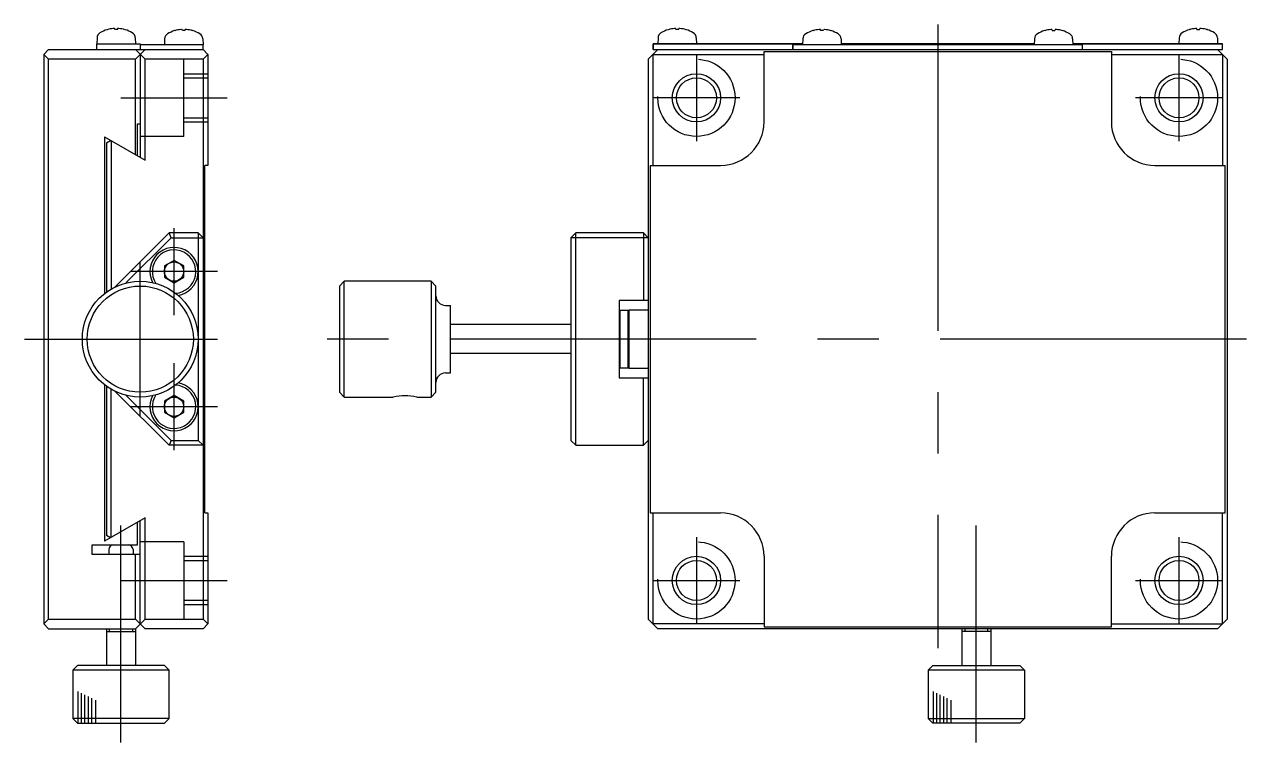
# Model space of a CAD drawing. Extents: x 1 to 275, y 0 to 187.
# Drawn here: x 148.8 to 275.4, y 61.8 to 136.2 of the extents above; entities that cross this region are included whole.
import ezdxf

# ---------------------------------------------------------------- set-up
doc = ezdxf.new("R2010")
doc.units = 0
doc.linetypes.add('CENTER', pattern=[50.8, 31.75, -6.35, 6.35, -6.35])
doc.linetypes.add('DASHED', pattern=[19.05, 12.7, -6.35])
doc.layers.get('0').update_dxf_attribs({"linetype": 'CONTINUOUS'})
doc.layers.add('CENTER', color=1, linetype='CENTER')

msp = doc.modelspace()

# ---------------------------------------------------------------- linework, layer by layer
at = {"color": 7, "linetype": 'CONTINUOUS'}
for p, q in [((157.37, 135.64), (157.37, 135.64)), ((158.15, 135.64), (158.13, 135.76)), ((158.43, 135.64), (158.15, 135.64)), ((158.43, 135.64), (158.45, 135.76)), ((159.21, 135.64), (159.21, 135.64)), ((164.37, 135.54), (164.37, 135.54)), ((165.15, 135.54), (165.13, 135.66)), ((165.43, 135.54), (165.15, 135.54)), ((165.43, 135.54), (165.45, 135.66)), ((166.21, 135.54), (166.21, 135.54)), ((215.5, 135.64), (215.5, 135.64)), ((216.28, 135.64), (216.26, 135.76)), ((216.56, 135.64), (216.28, 135.64)), ((216.56, 135.64), (216.58, 135.76)), ((217.34, 135.64), (217.34, 135.64)), ((230.5, 135.54), (230.5, 135.54)), ((231.28, 135.54), (231.26, 135.66)), ((231.56, 135.54), (231.28, 135.54)), ((231.56, 135.54), (231.58, 135.66)), ((232.34, 135.54), (232.34, 135.54)), ((254.5, 135.54), (254.5, 135.54)), ((255.28, 135.54), (255.26, 135.66)), ((255.28, 135.54), (255.56, 135.54)), ((255.56, 135.54), (255.58, 135.66)), ((256.34, 135.54), (256.34, 135.54)), ((269.5, 135.64), (269.5, 135.64)), ((270.28, 135.64), (270.26, 135.76)), ((270.28, 135.64), (270.56, 135.64)), ((270.56, 135.64), (270.58, 135.76)), ((271.34, 135.64), (271.34, 135.64)), ((156.31, 134.78), (156.29, 134.17)), ((160.27, 134.78), (160.29, 134.17)), ((163.31, 134.68), (163.29, 134.07)), ((167.27, 134.68), (167.29, 134.07)), ((214.44, 134.78), (214.42, 134.17)), ((218.4, 134.78), (218.42, 134.17)), ((229.44, 134.68), (229.42, 134.07)), ((233.4, 134.68), (233.42, 134.07)), ((253.44, 134.68), (253.42, 134.07)), ((257.4, 134.68), (257.42, 134.07)), ((268.44, 134.78), (268.42, 134.17)), ((272.4, 134.78), (272.42, 134.17)), ((150.79, 133.07), (151.29, 133.57)), ((150.79, 133.07), (150.79, 74.07)), ((151.29, 132.57), (150.79, 133.07)), ((151.29, 133.57), (167.29, 133.57)), ((156.29, 133.57), (156.29, 134.17)), ((156.29, 134.17), (160.79, 134.17)), ((161.29, 132.57), (160.29, 133.57)), ((161.29, 133.57), (160.29, 132.57)), ((160.79, 134.17), (160.79, 133.57)), ((167.29, 134.07), (160.79, 134.07)), ((160.79, 133.07), (160.79, 122.39)), ((167.29, 133.57), (167.29, 134.07)), ((167.29, 133.57), (167.79, 133.07)), ((167.29, 132.57), (167.79, 133.07)), ((167.79, 133.07), (167.79, 121.57)), ((213.42, 132.57), (214.42, 133.57)), ((229.42, 134.17), (213.92, 134.17)), ((213.92, 134.17), (213.92, 133.57)), ((213.92, 134.17), (229.42, 134.17)), ((213.92, 133.57), (213.92, 134.17)), ((213.92, 133.57), (272.92, 133.57)), ((213.92, 121.57), (213.92, 133.07)), ((213.92, 133.07), (225.42, 133.07)), ((225.42, 126.07), (225.42, 133.37)), ((225.42, 133.37), (261.42, 133.37)), ((258.42, 134.07), (228.42, 134.07)), ((228.42, 134.07), (228.42, 133.57)), ((228.42, 133.57), (228.42, 134.07)), ((258.42, 134.07), (228.42, 134.07)), ((253.42, 134.17), (233.42, 134.17)), ((233.42, 134.17), (253.42, 134.17)), ((272.92, 134.17), (257.42, 134.17)), ((257.42, 134.17), (272.92, 134.17)), ((258.42, 133.57), (258.42, 134.07)), ((258.42, 133.57), (258.42, 134.07)), ((261.42, 133.37), (261.42, 126.07)), ((261.42, 133.07), (272.92, 133.07)), ((273.42, 132.57), (272.42, 133.57)), ((272.92, 133.57), (272.92, 134.17)), ((272.92, 133.57), (272.92, 134.17)), ((272.92, 133.07), (272.92, 121.57)), ((160.29, 132.57), (151.29, 132.57)), ((151.29, 74.57), (151.29, 132.57)), ((160.29, 122.67), (160.29, 132.57)), ((167.29, 132.57), (161.29, 132.57)), ((161.29, 122.1), (161.29, 132.57)), ((167.29, 132.57), (167.29, 74.57)), ((213.42, 132.57), (213.42, 74.57)), ((273.42, 132.57), (273.42, 74.57)), ((160.49, 122.56), (160.49, 125.87)), ((160.49, 125.87), (160.79, 125.87)), ((157.09, 124.52), (157.09, 108.3)), ((157.09, 124.52), (161.29, 122.1)), ((157.29, 123.91), (157.72, 124.16)), ((157.79, 124.12), (157.79, 108.77)), ((157.29, 123.91), (157.29, 108.45)), ((167.79, 121.57), (167.49, 121.57)), ((167.49, 85.57), (167.49, 121.57)), ((213.62, 121.57), (220.92, 121.57)), ((213.62, 121.57), (213.62, 85.57)), ((265.92, 121.57), (273.22, 121.57)), ((273.22, 85.57), (273.22, 121.57)), ((163.79, 114.57), (158.2, 108.99)), ((159.31, 109.39), (164, 114.07)), ((166.79, 114.57), (163.79, 114.57)), ((164, 114.07), (163.79, 114.57)), ((164, 114.07), (167.29, 114.07)), ((166.79, 114.57), (166.79, 93.07)), ((166.79, 114.57), (167.29, 114.07)), ((205.92, 114.57), (205.42, 114.07)), ((205.42, 114.07), (205.42, 93.07)), ((213.42, 114.07), (205.42, 114.07)), ((212.92, 114.57), (205.92, 114.57)), ((205.92, 92.57), (205.92, 114.57)), ((213.42, 114.07), (212.92, 114.57)), ((212.92, 114.57), (212.92, 107.57)), ((164.29, 111.73), (163.29, 111.15)), ((165.29, 111.15), (164.29, 111.73)), ((163.29, 111.15), (163.29, 110)), ((165.29, 110), (165.29, 111.15)), ((163.29, 110), (164.29, 109.42)), ((164.29, 109.42), (165.29, 110)), ((181.92, 109.57), (181.42, 109.07)), ((181.42, 109.07), (181.42, 98.07)), ((190.92, 109.57), (181.92, 109.57)), ((181.92, 97.57), (181.92, 109.57)), ((191.42, 109.07), (190.92, 109.57)), ((190.92, 109.57), (190.92, 97.57)), ((191.42, 98.07), (191.42, 109.07)), ((192.42, 107.07), (192.92, 107.07)), ((192.92, 100.07), (192.92, 107.07)), ((213.42, 107.57), (210.42, 107.57)), ((210.42, 107.57), (210.42, 99.57)), ((210.52, 106.57), (210.42, 106.47)), ((210.52, 100.57), (210.52, 106.57)), ((210.52, 106.57), (211.32, 106.57)), ((211.32, 106.57), (211.42, 106.47)), ((211.32, 106.57), (211.32, 100.57)), ((213.42, 106.57), (211.42, 106.57)), ((211.42, 106.57), (211.42, 100.57)), ((205.42, 105.07), (192.92, 105.07)), ((205.42, 102.07), (192.92, 102.07)), ((192.42, 100.07), (192.92, 100.07)), ((210.52, 100.57), (210.42, 100.67)), ((211.32, 100.57), (210.52, 100.57)), ((211.42, 100.67), (211.32, 100.57)), ((211.42, 100.57), (213.42, 100.57)), ((157.09, 98.85), (157.09, 82.63)), ((210.42, 99.57), (213.42, 99.57)), ((212.92, 92.57), (212.92, 99.57)), ((157.29, 98.7), (157.29, 83.24)), ((157.79, 83.03), (157.79, 98.38)), ((163.79, 92.57), (158.2, 98.16)), ((159.31, 97.76), (164, 93.07)), ((164.29, 97.73), (163.29, 97.15)), ((165.29, 97.15), (164.29, 97.73)), ((181.42, 98.07), (181.92, 97.57)), ((181.92, 97.57), (186.99, 97.57)), ((189.45, 97.57), (190.92, 97.57)), ((190.92, 97.57), (191.42, 98.07)), ((163.29, 97.15), (163.29, 96)), ((165.29, 96), (165.29, 97.15)), ((163.29, 96), (164.29, 95.42)), ((164.29, 95.42), (165.29, 96)), ((164, 93.07), (163.79, 92.57)), ((167.29, 92.57), (163.79, 92.57)), ((164, 93.07), (166.79, 93.07)), ((166.79, 93.07), (167.29, 92.57)), ((205.42, 93.07), (205.92, 92.57)), ((205.92, 92.57), (212.92, 92.57)), ((212.92, 92.57), (213.42, 93.07)), ((161.29, 85.05), (157.09, 82.63)), ((161.29, 74.57), (161.29, 85.05)), ((167.49, 85.57), (167.79, 85.57)), ((167.79, 85.57), (167.79, 74.07)), ((213.62, 85.57), (220.92, 85.57)), ((213.92, 74.07), (213.92, 85.57)), ((265.92, 85.57), (273.22, 85.57)), ((272.92, 74.07), (272.92, 85.57)), ((160.49, 82.27), (160.49, 84.59)), ((160.79, 74.07), (160.79, 84.76)), ((157.72, 82.99), (157.29, 83.24)), ((155.79, 81.27), (155.79, 82.27)), ((155.79, 82.27), (160.49, 82.27)), ((160.79, 81.27), (155.79, 81.27)), ((157.54, 81.77), (157.54, 81.27)), ((160.04, 81.77), (160.04, 81.27)), ((160.29, 74.57), (160.29, 81.27)), ((225.42, 81.07), (225.42, 73.77)), ((261.42, 73.77), (261.42, 81.07)), ((151.29, 74.57), (150.79, 74.07)), ((151.29, 73.57), (150.79, 74.07)), ((151.29, 74.57), (160.29, 74.57)), ((151.29, 73.57), (160.29, 73.57)), ((157.29, 73.57), (157.29, 69.77)), ((160.29, 73.57), (161.29, 74.57)), ((161.29, 73.57), (160.29, 74.57)), ((160.29, 73.57), (160.29, 69.77)), ((161.29, 74.57), (167.29, 74.57)), ((167.29, 73.57), (161.29, 73.57)), ((167.29, 74.57), (167.79, 74.07)), ((167.79, 74.07), (167.29, 73.57)), ((214.42, 73.57), (213.42, 74.57)), ((225.42, 74.07), (213.92, 74.07)), ((272.42, 73.57), (214.42, 73.57)), ((225.42, 73.77), (261.42, 73.77)), ((245.92, 73.57), (245.92, 69.77)), ((248.92, 73.57), (248.92, 69.77)), ((261.42, 74.07), (272.92, 74.07)), ((273.42, 74.57), (272.42, 73.57)), ((157.29, 73.27), (160.29, 73.27)), ((248.92, 73.27), (245.92, 73.27)), ((154.29, 69.77), (153.79, 69.27)), ((163.29, 69.77), (154.29, 69.77)), ((163.79, 69.27), (163.29, 69.77)), ((242.92, 69.77), (242.42, 69.27)), ((242.92, 69.77), (251.92, 69.77)), ((251.92, 69.77), (252.42, 69.27)), ((153.79, 69.27), (153.79, 64.27)), ((163.79, 69.27), (153.79, 69.27)), ((163.79, 64.27), (163.79, 69.27)), ((252.42, 69.27), (242.42, 69.27)), ((242.42, 69.27), (242.42, 64.27)), ((252.42, 69.27), (252.42, 64.27)), ((153.79, 64.27), (154.29, 63.77)), ((163.79, 64.27), (153.79, 64.27)), ((154.29, 63.77), (163.29, 63.77)), ((163.29, 63.77), (163.79, 64.27)), ((242.42, 64.27), (252.42, 64.27)), ((242.92, 63.77), (242.42, 64.27)), ((251.92, 63.77), (242.92, 63.77)), ((251.92, 63.77), (252.42, 64.27))]:
    msp.add_line(p, q, dxfattribs=at)
at = {"color": 3, "linetype": 'DASHED'}
for p, q in [((165.29, 124.57), (165.29, 132.57)), ((165.29, 131.07), (167.79, 131.07)), ((165.29, 130.64), (167.79, 130.64)), ((165.29, 126.51), (167.79, 126.51)), ((165.29, 126.07), (167.79, 126.07)), ((165.29, 124.57), (160.79, 124.57)), ((165.29, 82.57), (160.79, 82.57)), ((165.29, 82.57), (165.29, 74.57)), ((165.29, 81.07), (167.79, 81.07)), ((165.29, 80.64), (167.79, 80.64)), ((165.29, 76.51), (167.79, 76.51)), ((165.29, 76.07), (167.79, 76.07))]:
    msp.add_line(p, q, dxfattribs=at)
at = {"color": 3, "linetype": 'CONTINUOUS'}
for p, q in [((157.59, 73.27), (157.59, 73.57)), ((159.99, 73.57), (159.99, 73.27)), ((246.22, 73.57), (246.22, 73.27)), ((248.62, 73.27), (248.62, 73.57)), ((154.36, 63.78), (154.36, 67.06)), ((154.7, 63.78), (154.7, 66.9)), ((155.06, 63.78), (155.06, 66.73)), ((155.41, 63.78), (155.41, 66.55)), ((155.77, 63.78), (155.77, 66.38)), ((156.17, 63.78), (156.17, 66.18)), ((242.99, 63.78), (242.99, 67.06)), ((243.33, 63.78), (243.33, 66.9)), ((243.69, 63.78), (243.69, 66.73)), ((244.05, 63.78), (244.05, 66.55)), ((244.4, 63.78), (244.4, 66.38)), ((244.81, 63.78), (244.81, 66.18))]:
    msp.add_line(p, q, dxfattribs=at)
at = {"color": 3, "linetype": 'DASHED'}
for centre in [(218.42, 128.57), (268.42, 128.57), (218.42, 78.57), (268.42, 78.57)]:
    msp.add_circle(centre, 4, dxfattribs=at)
at = {"color": 3, "linetype": 'CONTINUOUS'}
for centre in [(218.42, 128.57), (268.42, 128.57), (218.42, 78.57), (268.42, 78.57)]:
    msp.add_circle(centre, 2.5, dxfattribs=at)
at = {"color": 7, "linetype": 'CONTINUOUS'}
for centre, radius in [((218.42, 128.57), 2.07), ((268.42, 128.57), 2.07), ((164.29, 110.57), 1), ((160.79, 103.57), 6), ((160.79, 103.57), 5.5), ((164.29, 96.57), 1), ((218.42, 78.57), 2.07), ((268.42, 78.57), 2.07)]:
    msp.add_circle(centre, radius, dxfattribs=at)
for centre, radius, start, end in [((158.29, 132.57), 3.2, 107.0112, 121.5446), ((157.37, 135.58), 0.06, 90, 107.0112), ((158.28, 132.56), 3.2, 95.1036, 106.5563), ((158.12, 134.38), 1.38, 94.6081, 95.1031), ((158.12, 134.37), 1.4, 94.1134, 94.6103), ((158.12, 134.45), 1.31, 93.5906, 94.1156), ((158.11, 134.61), 1.15, 93.01, 93.5933), ((158.1, 134.76), 1, 92.3615, 93.0061), ((158.1, 134.84), 0.924, 92.0231, 92.3581), ((158.09, 134.9), 0.859, 91.6747, 92.0234), ((158.09, 134.98), 0.784, 91.3074, 91.6751), ((158.09, 135.06), 0.702, 90.9147, 91.3079), ((158.09, 135.14), 0.616, 90.4884, 90.9154), ((158.09, 135.23), 0.528, 90.0176, 90.4894), ((158.09, 135.32), 0.444, 89.4886, 90.0177), ((158.09, 135.37), 0.392, 88.9136, 89.4887), ((158.09, 135.42), 0.341, 88.2807, 88.9149), ((158.09, 135.47), 0.288, 87.57, 88.2824), ((158.09, 135.52), 0.237, 86.7556, 87.5723), ((158.1, 135.57), 0.189, 85.8009, 86.7588), ((158.1, 135.62), 0.145, 84.6528, 85.8056), ((158.1, 135.65), 0.106, 83.2298, 84.66), ((158.11, 135.69), 0.0743, 81.4055, 83.24), ((158.11, 135.71), 0.0521, 79.1077, 81.4128), ((158.11, 135.73), 0.0349, 76.1416, 79.1248), ((158.12, 135.74), 0.0218, 72.1299, 76.1742), ((158.12, 135.75), 0.0126, 66.4091, 72.1865), ((158.12, 135.75), 0.00663, 57.6798, 66.4977), ((158.12, 135.75), 0.00314, 43.3693, 57.8303), ((158.12, 135.76), 0.00149, 19.6183, 43.4183), ((158.45, 135.76), 0.00148, 136.6629, 160.3331), ((158.45, 135.75), 0.00311, 122.2657, 136.6773), ((158.46, 135.75), 0.00652, 113.5956, 122.4483), ((158.46, 135.75), 0.0125, 107.9483, 113.7218), ((158.46, 135.74), 0.0216, 103.9752, 108.0108), ((158.46, 135.73), 0.0345, 101.0271, 104.0095), ((158.47, 135.71), 0.0515, 98.7421, 101.0469), ((158.47, 135.69), 0.0731, 96.9078, 98.7542), ((158.47, 135.66), 0.101, 95.4143, 96.9095), ((158.48, 135.62), 0.14, 94.2318, 95.4225), ((158.48, 135.58), 0.185, 93.2583, 94.2371), ((158.48, 135.53), 0.235, 92.435, 93.2618), ((158.49, 135.47), 0.289, 91.7225, 92.4375), ((158.49, 135.42), 0.345, 91.0928, 91.7242), ((158.49, 135.36), 0.401, 90.5256, 91.0941), ((158.49, 135.31), 0.455, 90.0059, 90.5267), ((158.49, 135.25), 0.509, 89.5228, 90.0056), ((158.49, 135.16), 0.599, 89.0896, 89.5232), ((158.49, 135.07), 0.691, 88.6948, 89.0904), ((158.48, 134.98), 0.78, 88.3284, 88.6954), ((158.48, 134.9), 0.861, 87.9834, 88.3289), ((158.48, 134.83), 0.934, 87.654, 87.9838), ((158.48, 134.76), 0.997, 87.3356, 87.6543), ((158.47, 134.71), 1.05, 87.0243, 87.3359), ((158.47, 134.63), 1.13, 86.4226, 87.0183), ((158.46, 134.47), 1.3, 85.8913, 86.4252), ((158.45, 134.36), 1.4, 84.8971, 85.8922), ((158.29, 132.56), 3.2, 73.4437, 84.8964), ((159.21, 135.58), 0.06, 72.9888, 90), ((158.29, 132.57), 3.2, 58.4554, 72.9888), ((165.29, 132.47), 3.2, 107.0112, 121.5446), ((164.37, 135.48), 0.06, 90, 107.0112), ((165.28, 132.46), 3.2, 95.1036, 106.5563), ((165.12, 134.28), 1.38, 94.6081, 95.1031), ((165.12, 134.27), 1.4, 94.1134, 94.6103), ((165.12, 134.35), 1.31, 93.5906, 94.1156), ((165.11, 134.51), 1.15, 93.01, 93.5933), ((165.1, 134.66), 1, 92.3615, 93.0061), ((165.1, 134.74), 0.924, 92.0231, 92.3581), ((165.09, 134.8), 0.859, 91.6747, 92.0234), ((165.09, 134.88), 0.784, 91.3074, 91.6751), ((165.09, 134.96), 0.702, 90.9147, 91.3079), ((165.09, 135.04), 0.616, 90.4884, 90.9154), ((165.09, 135.13), 0.528, 90.0176, 90.4894), ((165.09, 135.22), 0.444, 89.4886, 90.0177), ((165.09, 135.27), 0.392, 88.9136, 89.4887), ((165.09, 135.32), 0.341, 88.2807, 88.9149), ((165.09, 135.37), 0.288, 87.57, 88.2824), ((165.09, 135.42), 0.237, 86.7556, 87.5723), ((165.1, 135.47), 0.189, 85.8009, 86.7588), ((165.1, 135.52), 0.145, 84.6528, 85.8056), ((165.1, 135.55), 0.106, 83.2298, 84.66), ((165.11, 135.59), 0.0743, 81.4055, 83.24), ((165.11, 135.61), 0.0521, 79.1077, 81.4128), ((165.11, 135.63), 0.0349, 76.1416, 79.1248), ((165.12, 135.64), 0.0218, 72.1299, 76.1742), ((165.12, 135.65), 0.0126, 66.4091, 72.1865), ((165.12, 135.65), 0.00663, 57.6798, 66.4977), ((165.12, 135.65), 0.00314, 43.3693, 57.8303), ((165.12, 135.66), 0.00149, 19.6183, 43.4183), ((165.45, 135.66), 0.00148, 136.6629, 160.3331), ((165.45, 135.65), 0.00311, 122.2657, 136.6773), ((165.46, 135.65), 0.00652, 113.5956, 122.4483), ((165.46, 135.65), 0.0125, 107.9483, 113.7218), ((165.46, 135.64), 0.0216, 103.9752, 108.0108), ((165.46, 135.63), 0.0345, 101.0271, 104.0095), ((165.47, 135.61), 0.0515, 98.7421, 101.0469), ((165.47, 135.59), 0.0731, 96.9078, 98.7542), ((165.47, 135.56), 0.101, 95.4143, 96.9095), ((165.48, 135.52), 0.14, 94.2318, 95.4225), ((165.48, 135.48), 0.185, 93.2583, 94.2371), ((165.48, 135.43), 0.235, 92.435, 93.2618), ((165.49, 135.37), 0.289, 91.7225, 92.4375), ((165.49, 135.32), 0.345, 91.0928, 91.7242), ((165.49, 135.26), 0.401, 90.5256, 91.0941), ((165.49, 135.21), 0.455, 90.0059, 90.5267), ((165.49, 135.15), 0.509, 89.5228, 90.0056), ((165.49, 135.06), 0.599, 89.0896, 89.5232), ((165.49, 134.97), 0.691, 88.6948, 89.0904), ((165.48, 134.88), 0.78, 88.3284, 88.6954), ((165.48, 134.8), 0.861, 87.9834, 88.3289), ((165.48, 134.73), 0.934, 87.654, 87.9838), ((165.48, 134.66), 0.997, 87.3356, 87.6543), ((165.47, 134.61), 1.05, 87.0243, 87.3359), ((165.47, 134.53), 1.13, 86.4226, 87.0183), ((165.46, 134.37), 1.3, 85.8913, 86.4252), ((165.45, 134.26), 1.4, 84.8971, 85.8922), ((165.29, 132.46), 3.2, 73.4437, 84.8964), ((166.21, 135.48), 0.06, 72.9888, 90), ((165.29, 132.47), 3.2, 58.4554, 72.9888), ((216.42, 132.57), 3.2, 107.0112, 121.5446), ((215.5, 135.58), 0.06, 90, 107.0112), ((216.42, 132.56), 3.2, 95.1036, 106.5563), ((216.26, 134.38), 1.38, 94.6081, 95.1031), ((216.26, 134.37), 1.4, 94.1134, 94.6103), ((216.25, 134.45), 1.31, 93.5906, 94.1156), ((216.24, 134.61), 1.15, 93.01, 93.5933), ((216.23, 134.76), 1, 92.3615, 93.0061), ((216.23, 134.84), 0.924, 92.0231, 92.3581), ((216.23, 134.9), 0.859, 91.6747, 92.0234), ((216.22, 134.98), 0.784, 91.3074, 91.6751), ((216.22, 135.06), 0.702, 90.9147, 91.3079), ((216.22, 135.14), 0.616, 90.4884, 90.9154), ((216.22, 135.23), 0.528, 90.0176, 90.4894), ((216.22, 135.32), 0.444, 89.4886, 90.0177), ((216.22, 135.37), 0.392, 88.9136, 89.4887), ((216.22, 135.42), 0.341, 88.2807, 88.9149), ((216.22, 135.47), 0.288, 87.57, 88.2824), ((216.23, 135.52), 0.237, 86.7556, 87.5723), ((216.23, 135.57), 0.189, 85.8009, 86.7588), ((216.23, 135.62), 0.145, 84.6528, 85.8056), ((216.24, 135.65), 0.106, 83.2298, 84.66), ((216.24, 135.69), 0.0743, 81.4055, 83.24), ((216.24, 135.71), 0.0521, 79.1077, 81.4128), ((216.25, 135.73), 0.0349, 76.1416, 79.1248), ((216.25, 135.74), 0.0218, 72.1299, 76.1742), ((216.25, 135.75), 0.0126, 66.4091, 72.1865), ((216.25, 135.75), 0.00663, 57.6798, 66.4977), ((216.26, 135.75), 0.00314, 43.3693, 57.8303), ((216.26, 135.76), 0.00149, 19.6183, 43.4183), ((216.59, 135.76), 0.00148, 136.6629, 160.3331), ((216.59, 135.75), 0.00311, 122.2657, 136.6773), ((216.59, 135.75), 0.00652, 113.5956, 122.4483), ((216.59, 135.75), 0.0125, 107.9483, 113.7218), ((216.59, 135.74), 0.0216, 103.9752, 108.0108), ((216.6, 135.73), 0.0345, 101.0271, 104.0095), ((216.6, 135.71), 0.0515, 98.7421, 101.0469), ((216.6, 135.69), 0.0731, 96.9078, 98.7542), ((216.61, 135.66), 0.101, 95.4143, 96.9095), ((216.61, 135.62), 0.14, 94.2318, 95.4225), ((216.61, 135.58), 0.185, 93.2583, 94.2371), ((216.62, 135.53), 0.235, 92.435, 93.2618), ((216.62, 135.47), 0.289, 91.7225, 92.4375), ((216.62, 135.42), 0.345, 91.0928, 91.7242), ((216.62, 135.36), 0.401, 90.5256, 91.0941), ((216.62, 135.31), 0.455, 90.0059, 90.5267), ((216.62, 135.25), 0.509, 89.5228, 90.0056), ((216.62, 135.16), 0.599, 89.0896, 89.5232), ((216.62, 135.07), 0.691, 88.6948, 89.0904), ((216.62, 134.98), 0.78, 88.3284, 88.6954), ((216.62, 134.9), 0.861, 87.9834, 88.3289), ((216.61, 134.83), 0.934, 87.654, 87.9838), ((216.61, 134.76), 0.997, 87.3356, 87.6543), ((216.61, 134.71), 1.05, 87.0243, 87.3359), ((216.6, 134.63), 1.13, 86.4226, 87.0183), ((216.59, 134.47), 1.3, 85.8913, 86.4252), ((216.59, 134.36), 1.4, 84.8971, 85.8922), ((216.43, 132.56), 3.2, 73.4437, 84.8964), ((217.34, 135.58), 0.06, 72.9888, 90), ((216.42, 132.57), 3.2, 58.4554, 72.9888), ((231.42, 132.47), 3.2, 107.0112, 121.5446), ((230.5, 135.48), 0.06, 90, 107.0112), ((231.42, 132.46), 3.2, 95.1036, 106.5563), ((231.26, 134.28), 1.38, 94.6081, 95.1031), ((231.26, 134.27), 1.4, 94.1134, 94.6103), ((231.25, 134.35), 1.31, 93.5906, 94.1156), ((231.24, 134.51), 1.15, 93.01, 93.5933), ((231.23, 134.66), 1, 92.3615, 93.0061), ((231.23, 134.74), 0.924, 92.0231, 92.3581), ((231.23, 134.8), 0.859, 91.6747, 92.0234), ((231.22, 134.88), 0.784, 91.3074, 91.6751), ((231.22, 134.96), 0.702, 90.9147, 91.3079), ((231.22, 135.04), 0.616, 90.4884, 90.9154), ((231.22, 135.13), 0.528, 90.0176, 90.4894), ((231.22, 135.22), 0.444, 89.4886, 90.0177), ((231.22, 135.27), 0.392, 88.9136, 89.4887), ((231.22, 135.32), 0.341, 88.2807, 88.9149), ((231.22, 135.37), 0.288, 87.57, 88.2824), ((231.23, 135.42), 0.237, 86.7556, 87.5723), ((231.23, 135.47), 0.189, 85.8009, 86.7588), ((231.23, 135.52), 0.145, 84.6528, 85.8056), ((231.24, 135.55), 0.106, 83.2298, 84.66), ((231.24, 135.59), 0.0743, 81.4055, 83.24), ((231.24, 135.61), 0.0521, 79.1077, 81.4128), ((231.25, 135.63), 0.0349, 76.1416, 79.1248), ((231.25, 135.64), 0.0218, 72.1299, 76.1742), ((231.25, 135.65), 0.0126, 66.4091, 72.1865), ((231.25, 135.65), 0.00663, 57.6798, 66.4977), ((231.26, 135.65), 0.00314, 43.3693, 57.8303), ((231.26, 135.66), 0.00149, 19.6183, 43.4183), ((231.59, 135.66), 0.00148, 136.6629, 160.3331), ((231.59, 135.65), 0.00311, 122.2657, 136.6773), ((231.59, 135.65), 0.00652, 113.5956, 122.4483), ((231.59, 135.65), 0.0125, 107.9483, 113.7218), ((231.59, 135.64), 0.0216, 103.9752, 108.0108), ((231.6, 135.63), 0.0345, 101.0271, 104.0095), ((231.6, 135.61), 0.0515, 98.7421, 101.0469), ((231.6, 135.59), 0.0731, 96.9078, 98.7542), ((231.61, 135.56), 0.101, 95.4143, 96.9095), ((231.61, 135.52), 0.14, 94.2318, 95.4225), ((231.61, 135.48), 0.185, 93.2583, 94.2371), ((231.62, 135.43), 0.235, 92.435, 93.2618), ((231.62, 135.37), 0.289, 91.7225, 92.4375), ((231.62, 135.32), 0.345, 91.0928, 91.7242), ((231.62, 135.26), 0.401, 90.5256, 91.0941), ((231.62, 135.21), 0.455, 90.0059, 90.5267), ((231.62, 135.15), 0.509, 89.5228, 90.0056), ((231.62, 135.06), 0.599, 89.0896, 89.5232), ((231.62, 134.97), 0.691, 88.6948, 89.0904), ((231.62, 134.88), 0.78, 88.3284, 88.6954), ((231.62, 134.8), 0.861, 87.9834, 88.3289), ((231.61, 134.73), 0.934, 87.654, 87.9838), ((231.61, 134.66), 0.997, 87.3356, 87.6543), ((231.61, 134.61), 1.05, 87.0243, 87.3359), ((231.6, 134.53), 1.13, 86.4226, 87.0183), ((231.59, 134.37), 1.3, 85.8913, 86.4252), ((231.59, 134.26), 1.4, 84.8971, 85.8922), ((231.43, 132.46), 3.2, 73.4437, 84.8964), ((232.34, 135.48), 0.06, 72.9888, 90), ((231.42, 132.47), 3.2, 58.4554, 72.9888), ((255.42, 132.47), 3.2, 107.0112, 121.5446), ((254.5, 135.48), 0.06, 90, 107.0112), ((255.42, 132.46), 3.2, 95.1036, 106.5563), ((255.26, 134.26), 1.4, 94.1078, 95.1029), ((255.25, 134.37), 1.3, 93.5748, 94.1087), ((255.24, 134.53), 1.13, 92.9817, 93.5774), ((255.23, 134.61), 1.05, 92.6641, 92.9757), ((255.23, 134.73), 0.934, 92.0162, 92.346), ((255.23, 134.66), 0.997, 92.3457, 92.6644), ((255.22, 134.88), 0.78, 91.3046, 91.6716), ((255.23, 134.8), 0.861, 91.6711, 92.0166), ((255.22, 135.06), 0.599, 90.4768, 90.9104), ((255.22, 134.97), 0.691, 90.9096, 91.3052), ((255.22, 135.26), 0.401, 88.9059, 89.4744), ((255.22, 135.21), 0.455, 89.4733, 89.9941), ((255.22, 135.15), 0.509, 89.9944, 90.4772), ((255.22, 135.37), 0.289, 87.5625, 88.2775), ((255.22, 135.32), 0.345, 88.2758, 88.9072), ((255.23, 135.52), 0.14, 84.5775, 85.7682), ((255.23, 135.48), 0.185, 85.7629, 86.7417), ((255.23, 135.43), 0.235, 86.7382, 87.565), ((255.25, 135.64), 0.0216, 71.9892, 76.0248), ((255.25, 135.63), 0.0345, 75.9905, 78.9729), ((255.24, 135.61), 0.0515, 78.9531, 81.2579), ((255.24, 135.59), 0.0731, 81.2458, 83.0922), ((255.24, 135.56), 0.101, 83.0905, 84.5857), ((255.26, 135.66), 0.00148, 19.6669, 43.3371), ((255.26, 135.65), 0.00311, 43.3227, 57.7343), ((255.25, 135.65), 0.00652, 57.5517, 66.4044), ((255.25, 135.65), 0.0125, 66.2782, 72.0517), ((255.59, 135.65), 0.00663, 113.5023, 122.3202), ((255.59, 135.65), 0.00314, 122.1697, 136.6307), ((255.59, 135.66), 0.00149, 136.5817, 160.3817), ((255.61, 135.55), 0.106, 95.34, 96.7702), ((255.6, 135.59), 0.0743, 96.76, 98.5945), ((255.6, 135.61), 0.0521, 98.5872, 100.8923), ((255.6, 135.63), 0.0349, 100.8752, 103.8584), ((255.59, 135.64), 0.0218, 103.8258, 107.8701), ((255.59, 135.65), 0.0126, 107.8135, 113.5909), ((255.62, 135.42), 0.237, 92.4277, 93.2444), ((255.61, 135.47), 0.189, 93.2412, 94.1991), ((255.61, 135.52), 0.145, 94.1944, 95.3472), ((255.62, 135.27), 0.392, 90.5113, 91.0864), ((255.62, 135.32), 0.341, 91.0851, 91.7193), ((255.62, 135.37), 0.288, 91.7176, 92.43), ((255.62, 135.13), 0.528, 89.5106, 89.9824), ((255.62, 135.22), 0.444, 89.9823, 90.5114), ((255.62, 134.96), 0.702, 88.6921, 89.0853), ((255.62, 135.04), 0.616, 89.0846, 89.5116), ((255.62, 134.8), 0.859, 87.9766, 88.3253), ((255.62, 134.88), 0.784, 88.3249, 88.6926), ((255.61, 134.66), 1, 86.9939, 87.6385), ((255.61, 134.74), 0.924, 87.6419, 87.9769), ((255.6, 134.51), 1.15, 86.4067, 86.99), ((255.59, 134.35), 1.31, 85.8844, 86.4094), ((255.59, 134.27), 1.4, 85.3897, 85.8866), ((255.59, 134.28), 1.38, 84.8969, 85.3919), ((255.43, 132.46), 3.2, 73.4437, 84.8964), ((256.34, 135.48), 0.06, 72.9888, 90), ((255.42, 132.47), 3.2, 58.4554, 72.9888), ((270.42, 132.57), 3.2, 107.0112, 121.5446), ((269.5, 135.58), 0.06, 90, 107.0112), ((270.42, 132.56), 3.2, 95.1036, 106.5563), ((270.26, 134.36), 1.4, 94.1078, 95.1029), ((270.25, 134.47), 1.3, 93.5748, 94.1087), ((270.24, 134.63), 1.13, 92.9817, 93.5774), ((270.23, 134.71), 1.05, 92.6641, 92.9757), ((270.23, 134.83), 0.934, 92.0162, 92.346), ((270.23, 134.76), 0.997, 92.3457, 92.6644), ((270.22, 134.98), 0.78, 91.3046, 91.6716), ((270.23, 134.9), 0.861, 91.6711, 92.0166), ((270.22, 135.16), 0.599, 90.4768, 90.9104), ((270.22, 135.07), 0.691, 90.9096, 91.3052), ((270.22, 135.36), 0.401, 88.9059, 89.4744), ((270.22, 135.31), 0.455, 89.4733, 89.9941), ((270.22, 135.25), 0.509, 89.9944, 90.4772), ((270.22, 135.47), 0.289, 87.5625, 88.2775), ((270.22, 135.42), 0.345, 88.2758, 88.9072), ((270.23, 135.62), 0.14, 84.5775, 85.7682), ((270.23, 135.58), 0.185, 85.7629, 86.7417), ((270.23, 135.53), 0.235, 86.7382, 87.565), ((270.25, 135.74), 0.0216, 71.9892, 76.0248), ((270.25, 135.73), 0.0345, 75.9905, 78.9729), ((270.24, 135.71), 0.0515, 78.9531, 81.2579), ((270.24, 135.69), 0.0731, 81.2458, 83.0922), ((270.24, 135.66), 0.101, 83.0905, 84.5857), ((270.26, 135.76), 0.00148, 19.6669, 43.3371), ((270.26, 135.75), 0.00311, 43.3227, 57.7343), ((270.25, 135.75), 0.00652, 57.5517, 66.4044), ((270.25, 135.75), 0.0125, 66.2782, 72.0517), ((270.59, 135.75), 0.00663, 113.5023, 122.3202), ((270.59, 135.75), 0.00314, 122.1697, 136.6307), ((270.59, 135.76), 0.00149, 136.5817, 160.3817), ((270.61, 135.65), 0.106, 95.34, 96.7702), ((270.6, 135.69), 0.0743, 96.76, 98.5945), ((270.6, 135.71), 0.0521, 98.5872, 100.8923), ((270.6, 135.73), 0.0349, 100.8752, 103.8584), ((270.59, 135.74), 0.0218, 103.8258, 107.8701), ((270.59, 135.75), 0.0126, 107.8135, 113.5909), ((270.62, 135.52), 0.237, 92.4277, 93.2444), ((270.61, 135.57), 0.189, 93.2412, 94.1991), ((270.61, 135.62), 0.145, 94.1944, 95.3472), ((270.62, 135.37), 0.392, 90.5113, 91.0864), ((270.62, 135.42), 0.341, 91.0851, 91.7193), ((270.62, 135.47), 0.288, 91.7176, 92.43), ((270.62, 135.23), 0.528, 89.5106, 89.9824), ((270.62, 135.32), 0.444, 89.9823, 90.5114), ((270.62, 135.06), 0.702, 88.6921, 89.0853), ((270.62, 135.14), 0.616, 89.0846, 89.5116), ((270.62, 134.9), 0.859, 87.9766, 88.3253), ((270.62, 134.98), 0.784, 88.3249, 88.6926), ((270.61, 134.76), 1, 86.9939, 87.6385), ((270.61, 134.84), 0.924, 87.6419, 87.9769), ((270.6, 134.61), 1.15, 86.4067, 86.99), ((270.59, 134.45), 1.31, 85.8844, 86.4094), ((270.59, 134.37), 1.4, 85.3897, 85.8866), ((270.59, 134.38), 1.38, 84.8969, 85.3919), ((270.43, 132.56), 3.2, 73.4437, 84.8964), ((271.34, 135.58), 0.06, 72.9888, 90), ((270.42, 132.57), 3.2, 58.4554, 72.9888), ((156.95, 134.76), 0.64, 121.5446, 178), ((159.63, 134.76), 0.64, 2, 58.4554), ((163.95, 134.66), 0.64, 121.5446, 178), ((166.63, 134.66), 0.64, 2, 58.4554), ((215.08, 134.76), 0.64, 121.5446, 178), ((217.76, 134.76), 0.64, 2, 58.4554), ((230.08, 134.66), 0.64, 121.5446, 178), ((232.76, 134.66), 0.64, 2, 58.4554), ((254.08, 134.66), 0.64, 121.5446, 178), ((256.76, 134.66), 0.64, 2, 58.4554), ((269.08, 134.76), 0.64, 121.5446, 178), ((271.76, 134.76), 0.64, 2, 58.4554), ((220.92, 126.07), 4.5, 270, 0), ((265.92, 126.07), 4.5, 180, 270), ((164.29, 110.57), 2.5, 279.8262, 207.0437), ((164.29, 110.57), 2.25, 274.0387, 212.8312), ((192.42, 108.07), 1, 180, 270), ((192.42, 99.07), 1, 90, 180), ((164.29, 96.57), 2.5, 152.9563, 80.1738), ((164.29, 96.57), 2.25, 147.1688, 85.9613), ((188.22, 91.7), 6, 78.1754, 101.8246), ((220.92, 81.07), 4.5, 0, 90), ((265.92, 81.07), 4.5, 90, 180), ((158.04, 81.77), 0.5, 90, 180), ((159.54, 81.77), 0.5, 0, 90)]:
    msp.add_arc(centre, radius, start, end, dxfattribs=at)
at = {"layer": 'CENTER', "color": 1, "linetype": 'CENTER'}
for p, q in [((243.42, 136.17), (243.42, 71.57)), ((218.42, 133.07), (218.42, 124.07)), ((268.42, 133.07), (268.42, 124.07)), ((158.79, 128.57), (169.79, 128.57)), ((222.92, 128.57), (213.92, 128.57)), ((272.92, 128.57), (263.92, 128.57)), ((164.29, 106.07), (164.29, 115.07)), ((160.79, 95.57), (160.79, 111.57)), ((168.79, 110.57), (159.79, 110.57)), ((148.79, 103.57), (168.79, 103.57)), ((275.42, 103.57), (179.42, 103.57)), ((164.29, 92.07), (164.29, 101.07)), ((168.79, 96.57), (159.79, 96.57)), ((158.79, 61.77), (158.79, 84.27)), ((247.42, 61.77), (247.42, 84.27)), ((218.42, 83.07), (218.42, 74.07)), ((268.42, 83.07), (268.42, 74.07)), ((158.79, 78.57), (169.79, 78.57)), ((213.92, 78.57), (222.92, 78.57)), ((263.92, 78.57), (272.92, 78.57))]:
    msp.add_line(p, q, dxfattribs=at)

doc.saveas('drawing.dxf')
